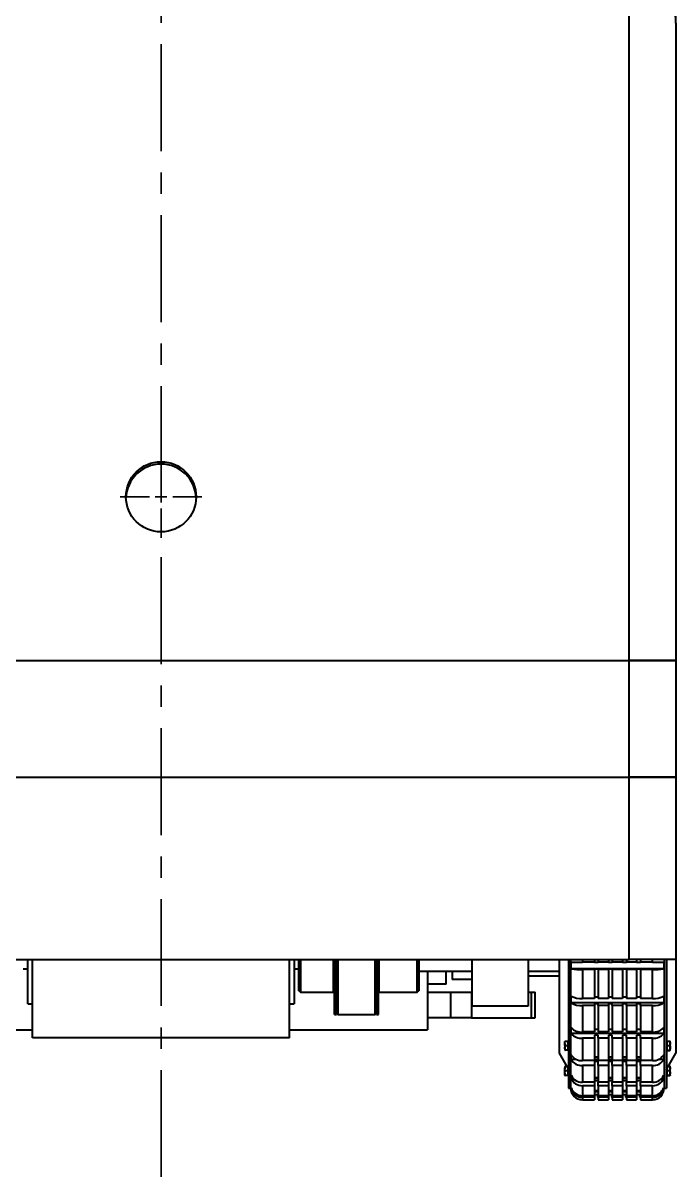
# Model space of a CAD drawing. Header units: millimetres. Extents: x 0 to 4412, y -498 to 1086.
# Drawn here: x 4272.4 to 4412, y 650.3 to 897.1 of the extents above; entities that cross this region are included whole.
import ezdxf

# ---------------------------------------------------------------- set-up
doc = ezdxf.new("R2010")
doc.units = ezdxf.units.MM
doc.header["$LTSCALE"] = 1.8
doc.header["$PDSIZE"] = -1
doc.linetypes.add('CENTERX2', pattern=[20.32, 12.7, -2.54, 2.54, -2.54])
doc.layers.add('10', color=7, linetype='Continuous')
doc.styles.add('SLDTEXTSTYLE3', font='TXT', dxfattribs={"width": 0.7})
doc.dimstyles.new('SLDDIMSTYLE1', dxfattribs={"dimtxt": 3.5, "dimasz": 4.08, "dimexe": 0, "dimexo": 0.0625, "dimgap": 0.875, "dimtad": 2, "dimlfac": 2, "dimrnd": 1e-09, "dimzin": 4, "dimdsep": 46, "dimtxsty": 'SLDTEXTSTYLE3', "dimsah": 1, "dimcen": 0.09, "dimadec": 0, "dimazin": 1, "dimtfac": 1, "dimtofl": 0, "dimtmove": 0, "dimatfit": 3, "dimfxl": 1, "dimfrac": 2, "dimtolj": 1, "dimtzin": 12, "dimarcsym": 0})

# ---------------------------------------------------------------- blocks, each defined once
blk = doc.blocks.new('*D57')
at = {"layer": '10', "color": 0, "lineweight": -2, "transparency": 16777216}
for p, q in [((4191.75, 897.21), (4191.75, 1063.3)), ((4195.83, 1063.3), (4407.87, 1063.3)), ((4411.95, 897.21), (4411.95, 1063.3))]:
    blk.add_line(p, q, dxfattribs=at)
at = {"layer": '10', "color": 0, "transparency": 16777216}
for points in [[(4195.83, 1063.98), (4195.83, 1062.62), (4191.75, 1063.3)], [(4407.87, 1063.98), (4407.87, 1062.62), (4411.95, 1063.3)]]:
    blk.add_solid(points, dxfattribs=at)
at = {"layer": 'Defpoints', "color": 0, "transparency": 16777216}
for p in [(4411.95, 1063.3), (4191.75, 897.15), (4411.95, 897.15)]:
    blk.add_point(p, dxfattribs=at)
at = {"layer": '10', "color": 0, "lineweight": 25, "transparency": 16777216, "insert": (4301.07, 1072.17), "char_height": 3.5, "attachment_point": 2, "style": 'SLDTEXTSTYLE3'}
blk.add_mtext('\\A1;{\\Fgbenor|c134;\\H2.28571x;440}', dxfattribs=at)
blk = doc.blocks.new('SW_CENTERMARKSYMBOL_0')
at = {"layer": '10', "color": 0}
for p, q in [((0, 2.5), (0, 8.75)), ((-2.5, 0), (-8.75, 0)), ((0, 0), (-1.25, 0)), ((0, 0), (0, 1.25)), ((0, 0), (0, -1.25)), ((0, 0), (1.25, 0)), ((2.5, 0), (8.75, 0)), ((0, -2.5), (0, -8.75))]:
    blk.add_line(p, q, dxfattribs=at)
blk = doc.blocks.new('*U96')
at = {"color": 0, "linetype": 'CENTERX2', "transparency": 16777216}
blk.add_line((0, -178.68), (0, 196.73), dxfattribs=at)

msp = doc.modelspace()

# ---------------------------------------------------------------- linework, layer by layer
at = {"color": 7, "linetype": 'Continuous', "lineweight": 30}
for p, q in [((4401.9541, 760.7982), (4401.9541, 907.1482)), ((4411.9541, 897.1482), (4411.9541, 760.7982)), ((4201.7541, 760.7982), (4401.9541, 760.7982)), ((4201.7541, 760.7982), (4401.9541, 760.7982)), ((4411.9541, 760.7982), (4401.9541, 760.7982)), ((4401.9541, 735.7982), (4401.9541, 760.7982)), ((4401.9541, 760.7982), (4411.9541, 760.7982)), ((4411.9541, 760.7982), (4411.9541, 735.7982)), ((4201.7541, 735.7982), (4401.9541, 735.7982)), ((4201.7541, 735.7982), (4401.9541, 735.7982)), ((4401.9541, 696.7982), (4401.9541, 735.7982)), ((4401.9541, 735.7982), (4411.9541, 735.7982)), ((4411.9541, 735.7982), (4401.9541, 735.7982)), ((4411.9541, 735.7982), (4411.9541, 696.7982)), ((4201.7541, 696.7982), (4401.9541, 696.7982)), ((4273.3541, 687.2982), (4273.3541, 696.7982)), ((4274.3541, 680.0482), (4274.3541, 696.7982)), ((4329.3541, 680.0482), (4329.3541, 696.7982)), ((4330.3541, 696.7982), (4330.3541, 687.2982)), ((4331.3541, 690.0982), (4331.3541, 696.7982)), ((4331.6541, 696.7982), (4331.6541, 689.7982)), ((4338.7541, 689.7982), (4338.7541, 696.7982)), ((4338.9541, 685.0482), (4338.9541, 696.7982)), ((4339.3541, 685.0482), (4339.3541, 696.7982)), ((4339.6541, 696.7982), (4339.6541, 685.0482)), ((4347.6541, 685.0482), (4347.6541, 696.7982)), ((4347.9541, 685.0482), (4347.9541, 696.7982)), ((4348.3541, 685.0482), (4348.3541, 696.7982)), ((4348.4541, 696.7982), (4348.4541, 693.2982)), ((4356.6541, 693.2982), (4356.6541, 696.7982)), ((4356.9541, 696.7982), (4356.9541, 693.4482)), ((4368.3541, 686.7982), (4368.3541, 696.7982)), ((4380.3541, 696.7982), (4380.3541, 686.7982)), ((4386.9541, 696.7982), (4386.9541, 676.7982)), ((4388.9541, 696.7982), (4388.9541, 669.2982)), ((4389.4541, 669.2982), (4389.4541, 696.7982)), ((4389.5693, 694.7805), (4389.5693, 696.258)), ((4391.9541, 696.7982), (4391.9541, 696.2245)), ((4394.5541, 696.2245), (4391.9541, 696.2245)), ((4394.5541, 696.7982), (4394.5541, 696.2245)), ((4394.5541, 696.2465), (4395.3541, 696.2465)), ((4395.3541, 696.7982), (4395.3541, 696.2245)), ((4397.5541, 696.2245), (4395.3541, 696.2245)), ((4397.5541, 696.7982), (4397.5541, 696.2245)), ((4397.5541, 696.2465), (4398.3541, 696.2465)), ((4398.3541, 696.7982), (4398.3541, 696.2245)), ((4400.5541, 696.2245), (4398.3541, 696.2245)), ((4400.5541, 696.7982), (4400.5541, 696.2245)), ((4400.5541, 696.2465), (4401.3541, 696.2465)), ((4401.3541, 696.7982), (4401.3541, 696.2245)), ((4403.5541, 696.2245), (4401.3541, 696.2245)), ((4411.9541, 696.7982), (4401.9541, 696.7982)), ((4403.5541, 696.7982), (4403.5541, 696.2245)), ((4403.5541, 696.2465), (4404.3541, 696.2465)), ((4404.3541, 696.7982), (4404.3541, 696.2245)), ((4406.9541, 696.2245), (4404.3541, 696.2245)), ((4406.9541, 696.2245), (4406.9541, 696.7982)), ((4409.339, 696.258), (4409.339, 694.7805)), ((4409.4541, 696.7982), (4409.4541, 669.2982)), ((4409.9541, 696.7982), (4409.9541, 669.2982)), ((4411.9541, 696.7982), (4411.9541, 676.7982)), ((4272.3541, 694.7982), (4273.3541, 694.7982)), ((4330.3541, 694.7982), (4331.3541, 694.7982)), ((4356.9541, 694.2982), (4368.3541, 694.2982)), ((4358.8541, 694.2982), (4358.8541, 681.7982)), ((4362.8515, 691.5482), (4362.8515, 694.2982)), ((4364.1015, 694.2982), (4364.1015, 692.5482)), ((4380.3541, 694.2982), (4386.9541, 694.2982)), ((4409.339, 694.7805), (4389.5693, 694.7805)), ((4391.9541, 694.6555), (4391.9541, 688.4809)), ((4394.5541, 694.6555), (4391.9541, 694.6555)), ((4395.3541, 694.7377), (4394.5541, 694.7377)), ((4394.5541, 694.7377), (4394.5541, 694.6555)), ((4394.5541, 694.6555), (4394.5541, 688.4809)), ((4395.3541, 694.6555), (4395.3541, 694.7377)), ((4395.3541, 694.6555), (4395.3541, 688.4809)), ((4397.5541, 694.6555), (4395.3541, 694.6555)), ((4398.3541, 694.7377), (4397.5541, 694.7377)), ((4397.5541, 694.7377), (4397.5541, 694.6555)), ((4397.5541, 694.6555), (4397.5541, 688.4809)), ((4398.3541, 694.6555), (4398.3541, 694.7377)), ((4398.3541, 694.6555), (4398.3541, 688.4809)), ((4400.5541, 694.6555), (4398.3541, 694.6555)), ((4401.3541, 694.7377), (4400.5541, 694.7377)), ((4400.5541, 694.7377), (4400.5541, 694.6555)), ((4400.5541, 694.6555), (4400.5541, 688.4809)), ((4401.3541, 694.6555), (4401.3541, 694.7377)), ((4401.3541, 694.6555), (4401.3541, 688.4809)), ((4403.5541, 694.6555), (4401.3541, 694.6555)), ((4404.3541, 694.7377), (4403.5541, 694.7377)), ((4403.5541, 694.7377), (4403.5541, 694.6555)), ((4403.5541, 694.6555), (4403.5541, 688.4809)), ((4404.3541, 694.6555), (4404.3541, 694.7377)), ((4406.9541, 694.6555), (4404.3541, 694.6555)), ((4404.3541, 694.6555), (4404.3541, 688.4809)), ((4406.9541, 688.4809), (4406.9541, 694.6555)), ((4348.4541, 693.2982), (4348.4541, 689.7982)), ((4356.6541, 689.7982), (4356.6541, 693.2982)), ((4356.9541, 693.4482), (4356.9541, 690.0982)), ((4362.8515, 691.5482), (4358.8515, 691.5482)), ((4368.3541, 692.5482), (4364.1015, 692.5482)), ((4380.3541, 693.2982), (4386.9541, 693.2982)), ((4331.3541, 690.0982), (4331.6541, 689.7982)), ((4331.6541, 689.7982), (4338.7541, 689.7982)), ((4348.4541, 689.7982), (4356.6541, 689.7982)), ((4356.6541, 689.7982), (4356.9541, 690.0982)), ((4358.8541, 689.7982), (4363.8541, 689.7982)), ((4363.8541, 684.2982), (4363.8541, 689.7982)), ((4363.8541, 689.7982), (4368.2659, 689.7982)), ((4368.2659, 689.7982), (4368.2659, 684.2982)), ((4368.2659, 689.7982), (4368.3541, 689.7982)), ((4380.3541, 689.7982), (4380.9718, 689.7982)), ((4380.9718, 689.7982), (4380.9718, 684.2982)), ((4380.9718, 689.7982), (4381.8541, 689.7982)), ((4381.8541, 684.2982), (4381.8541, 689.7982)), ((4389.5693, 687.5563), (4389.5693, 688.9661)), ((4394.5541, 688.7997), (4395.3541, 688.7997)), ((4397.5541, 688.7997), (4398.3541, 688.7997)), ((4400.5541, 688.7997), (4401.3541, 688.7997)), ((4403.5541, 688.7997), (4404.3541, 688.7997)), ((4409.339, 688.9661), (4409.339, 687.5563)), ((4273.3541, 687.2982), (4274.3541, 687.2982)), ((4329.3541, 687.2982), (4330.3541, 687.2982)), ((4380.3541, 686.7982), (4368.3541, 686.7982)), ((4409.339, 687.5563), (4389.5693, 687.5563)), ((4394.5541, 688.4809), (4391.9541, 688.4809)), ((4391.9541, 686.9838), (4391.9541, 681.3041)), ((4394.5541, 686.9838), (4391.9541, 686.9838)), ((4395.3541, 687.36), (4394.5541, 687.36)), ((4394.5541, 687.36), (4394.5541, 686.9838)), ((4394.5541, 686.9838), (4394.5541, 681.3041)), ((4397.5541, 688.4809), (4395.3541, 688.4809)), ((4395.3541, 686.9838), (4395.3541, 687.36)), ((4395.3541, 686.9838), (4395.3541, 681.3041)), ((4397.5541, 686.9838), (4395.3541, 686.9838)), ((4398.3541, 687.36), (4397.5541, 687.36)), ((4397.5541, 687.36), (4397.5541, 686.9838)), ((4397.5541, 686.9838), (4397.5541, 681.3041)), ((4400.5541, 688.4809), (4398.3541, 688.4809)), ((4398.3541, 686.9838), (4398.3541, 687.36)), ((4398.3541, 686.9838), (4398.3541, 681.3041)), ((4400.5541, 686.9838), (4398.3541, 686.9838)), ((4401.3541, 687.36), (4400.5541, 687.36)), ((4400.5541, 687.36), (4400.5541, 686.9838)), ((4400.5541, 686.9838), (4400.5541, 681.3041)), ((4403.5541, 688.4809), (4401.3541, 688.4809)), ((4401.3541, 686.9838), (4401.3541, 687.36)), ((4403.5541, 686.9838), (4401.3541, 686.9838)), ((4401.3541, 686.9838), (4401.3541, 681.3041)), ((4404.3541, 687.36), (4403.5541, 687.36)), ((4403.5541, 687.36), (4403.5541, 686.9838)), ((4403.5541, 686.9838), (4403.5541, 681.3041)), ((4406.9541, 688.4809), (4404.3541, 688.4809)), ((4404.3541, 686.9838), (4404.3541, 687.36)), ((4404.3541, 686.9838), (4404.3541, 681.3041)), ((4406.9541, 686.9838), (4404.3541, 686.9838)), ((4406.9541, 681.3041), (4406.9541, 686.9838)), ((4338.9541, 685.0482), (4339.3541, 685.0482)), ((4339.3541, 685.3482), (4339.6541, 685.0482)), ((4339.6541, 685.0482), (4347.6541, 685.0482)), ((4347.6541, 685.0482), (4347.9541, 685.3482)), ((4347.9541, 685.0482), (4348.3541, 685.0482)), ((4363.8541, 684.2982), (4358.8541, 684.2982)), ((4368.2659, 684.2982), (4363.8541, 684.2982)), ((4368.2659, 684.2982), (4380.9718, 684.2982)), ((4380.9718, 684.2982), (4381.8541, 684.2982)), ((4244.8541, 681.7982), (4274.3541, 681.7982)), ((4329.3541, 681.7982), (4358.8541, 681.7982)), ((4389.5693, 680.9619), (4389.5693, 682.2079)), ((4394.5541, 681.8981), (4395.3541, 681.8981)), ((4397.5541, 681.8981), (4398.3541, 681.8981)), ((4400.5541, 681.8981), (4401.3541, 681.8981)), ((4403.5541, 681.8981), (4404.3541, 681.8981)), ((4409.339, 682.2079), (4409.339, 680.9619)), ((4329.3541, 680.0482), (4274.3541, 680.0482)), ((4388.2454, 679.2931), (4388.1916, 679.2931)), ((4388.1916, 678.8156), (4388.1916, 679.2931)), ((4388.8291, 679.2931), (4388.2454, 679.2931)), ((4388.8291, 679.2931), (4388.8291, 678.3381)), ((4388.9541, 679.1056), (4388.8291, 679.2306)), ((4409.339, 680.9619), (4389.5693, 680.9619)), ((4394.5541, 681.3041), (4391.9541, 681.3041)), ((4391.9541, 679.9809), (4391.9541, 675.1832)), ((4394.5541, 679.9809), (4391.9541, 679.9809)), ((4395.3541, 680.6255), (4394.5541, 680.6255)), ((4394.5541, 680.6255), (4394.5541, 679.9809)), ((4394.5541, 679.9809), (4394.5541, 675.1832)), ((4397.5541, 681.3041), (4395.3541, 681.3041)), ((4395.3541, 679.9809), (4395.3541, 680.6255)), ((4395.3541, 679.9809), (4395.3541, 675.1832)), ((4397.5541, 679.9809), (4395.3541, 679.9809)), ((4398.3541, 680.6255), (4397.5541, 680.6255)), ((4397.5541, 680.6255), (4397.5541, 679.9809)), ((4397.5541, 679.9809), (4397.5541, 675.1832)), ((4400.5541, 681.3041), (4398.3541, 681.3041)), ((4398.3541, 679.9809), (4398.3541, 680.6255)), ((4400.5541, 679.9809), (4398.3541, 679.9809)), ((4398.3541, 679.9809), (4398.3541, 675.1832)), ((4401.3541, 680.6255), (4400.5541, 680.6255)), ((4400.5541, 680.6255), (4400.5541, 679.9809)), ((4400.5541, 679.9809), (4400.5541, 675.1832)), ((4403.5541, 681.3041), (4401.3541, 681.3041)), ((4401.3541, 679.9809), (4401.3541, 680.6255)), ((4403.5541, 679.9809), (4401.3541, 679.9809)), ((4401.3541, 679.9809), (4401.3541, 675.1832)), ((4404.3541, 680.6255), (4403.5541, 680.6255)), ((4403.5541, 680.6255), (4403.5541, 679.9809)), ((4403.5541, 679.9809), (4403.5541, 675.1832)), ((4406.9541, 681.3041), (4404.3541, 681.3041)), ((4404.3541, 679.9809), (4404.3541, 680.6255)), ((4404.3541, 679.9809), (4404.3541, 675.1832)), ((4406.9541, 679.9809), (4404.3541, 679.9809)), ((4406.9541, 675.1832), (4406.9541, 679.9809)), ((4410.0791, 679.2306), (4409.9541, 679.1056)), ((4410.0791, 679.3366), (4410.6628, 679.3366)), ((4410.0791, 678.432), (4410.0791, 679.3366)), ((4410.6628, 679.3366), (4410.7166, 678.8843)), ((4410.7166, 679.2896), (4410.6628, 679.3366)), ((4410.7166, 678.8843), (4410.6628, 678.432)), ((4410.7166, 678.8843), (4410.7166, 679.2921)), ((4410.7166, 677.9327), (4410.7166, 678.8843)), ((4386.9541, 676.7982), (4388.9541, 673.2982)), ((4388.1916, 678.8156), (4388.1916, 677.8606)), ((4388.1916, 677.8606), (4388.2454, 678.3381)), ((4388.2454, 677.3831), (4388.1916, 677.8606)), ((4388.1916, 677.8606), (4388.1916, 677.3831)), ((4388.1916, 677.3831), (4388.2454, 677.3831)), ((4388.8291, 678.3381), (4388.2454, 678.3381)), ((4388.8291, 677.3831), (4388.2454, 677.3831)), ((4388.8291, 678.3381), (4388.8291, 677.3831)), ((4388.8291, 677.4456), (4388.9541, 677.5706)), ((4389.5693, 675.4467), (4389.5693, 676.4441)), ((4409.339, 676.4441), (4409.339, 675.4467)), ((4409.9541, 677.5706), (4410.0791, 677.4456)), ((4409.9541, 673.2982), (4411.9541, 676.7982)), ((4410.0791, 678.432), (4410.6628, 678.432)), ((4410.0791, 677.4335), (4410.0791, 678.432)), ((4410.0791, 677.4335), (4410.6628, 677.4335)), ((4410.0791, 677.3396), (4410.0791, 677.4335)), ((4410.0791, 677.3396), (4410.6628, 677.3396)), ((4410.6628, 677.4335), (4410.7166, 677.3865)), ((4410.7166, 677.3865), (4410.6628, 677.3396)), ((4410.7166, 677.3865), (4410.7166, 677.9327)), ((4388.1916, 673.4453), (4388.2454, 673.9228)), ((4388.2454, 673.9228), (4388.1916, 673.9228)), ((4388.1916, 673.9228), (4388.1916, 673.4453)), ((4388.5972, 673.9228), (4388.2454, 673.9228)), ((4390.6522, 675.4467), (4389.5693, 675.4467)), ((4394.5541, 675.1832), (4391.9541, 675.1832)), ((4391.9541, 674.1241), (4391.9541, 670.5353)), ((4394.5541, 674.1241), (4391.9541, 674.1241)), ((4394.5541, 676.0118), (4395.3541, 676.0118)), ((4395.3541, 675.4467), (4394.5541, 675.4467)), ((4395.3541, 674.9932), (4394.5541, 674.9932)), ((4394.5541, 674.9932), (4394.5541, 674.1241)), ((4394.5541, 674.1241), (4394.5541, 670.5353)), ((4397.5541, 675.1832), (4395.3541, 675.1832)), ((4395.3541, 674.1241), (4395.3541, 674.9932)), ((4397.5541, 674.1241), (4395.3541, 674.1241)), ((4395.3541, 674.1241), (4395.3541, 670.5353)), ((4397.5541, 676.0118), (4398.3541, 676.0118)), ((4398.3541, 675.4467), (4397.5541, 675.4467)), ((4398.3541, 674.9932), (4397.5541, 674.9932)), ((4397.5541, 674.9932), (4397.5541, 674.1241)), ((4397.5541, 674.1241), (4397.5541, 670.5353)), ((4400.5541, 675.1832), (4398.3541, 675.1832)), ((4398.3541, 674.1241), (4398.3541, 674.9932)), ((4400.5541, 674.1241), (4398.3541, 674.1241)), ((4398.3541, 674.1241), (4398.3541, 670.5353)), ((4400.5541, 676.0118), (4401.3541, 676.0118)), ((4401.3541, 675.4467), (4400.5541, 675.4467)), ((4401.3541, 674.9932), (4400.5541, 674.9932)), ((4400.5541, 674.9932), (4400.5541, 674.1241)), ((4400.5541, 674.1241), (4400.5541, 670.5353)), ((4403.5541, 675.1832), (4401.3541, 675.1832)), ((4401.3541, 674.1241), (4401.3541, 674.9932)), ((4403.5541, 674.1241), (4401.3541, 674.1241)), ((4401.3541, 674.1241), (4401.3541, 670.5353)), ((4403.5541, 676.0118), (4404.3541, 676.0118)), ((4404.3541, 675.4467), (4403.5541, 675.4467)), ((4404.3541, 674.9932), (4403.5541, 674.9932)), ((4403.5541, 674.9932), (4403.5541, 674.1241)), ((4403.5541, 674.1241), (4403.5541, 670.5353)), ((4406.9541, 675.1832), (4404.3541, 675.1832)), ((4404.3541, 674.1241), (4404.3541, 674.9932)), ((4406.9541, 674.1241), (4404.3541, 674.1241)), ((4404.3541, 674.1241), (4404.3541, 670.5353)), ((4406.9541, 670.5353), (4406.9541, 674.1241)), ((4409.339, 675.4467), (4408.256, 675.4467)), ((4410.3359, 673.9663), (4410.6628, 673.9663)), ((4410.6628, 673.9663), (4410.7166, 673.514)), ((4410.7166, 673.9228), (4410.7153, 673.9263)), ((4410.7166, 673.514), (4410.7166, 673.9218)), ((4388.2454, 672.9678), (4388.1916, 673.4453)), ((4388.1916, 672.4903), (4388.1916, 673.4453)), ((4388.1916, 672.4903), (4388.1916, 672.0128)), ((4388.1916, 672.0128), (4388.2454, 672.0128)), ((4388.8291, 672.9678), (4388.2454, 672.9678)), ((4388.8291, 672.0128), (4388.2454, 672.0128)), ((4388.8291, 673.5169), (4388.8291, 672.9678)), ((4388.8291, 672.9678), (4388.8291, 672.0128)), ((4388.8291, 672.0753), (4388.9541, 672.2003)), ((4389.5693, 671.3866), (4389.5693, 672.0673)), ((4394.5541, 671.5421), (4395.3541, 671.5421)), ((4397.5541, 671.5421), (4398.3541, 671.5421)), ((4400.5541, 671.5421), (4401.3541, 671.5421)), ((4403.5541, 671.5421), (4404.3541, 671.5421)), ((4409.339, 672.0673), (4409.339, 671.3866)), ((4409.9541, 672.2003), (4410.0791, 672.0753)), ((4410.0791, 673.0618), (4410.0791, 673.5169)), ((4410.0791, 672.0633), (4410.0791, 673.0618)), ((4410.0791, 673.0618), (4410.6628, 673.0618)), ((4410.0791, 672.0633), (4410.6628, 672.0633)), ((4410.0791, 671.9693), (4410.0791, 672.0633)), ((4410.0791, 671.9693), (4410.6628, 671.9693)), ((4410.7166, 673.514), (4410.6628, 673.0618)), ((4410.6628, 673.0618), (4410.7166, 672.5625)), ((4410.7166, 672.5625), (4410.6628, 672.0633)), ((4410.7153, 672.0093), (4410.7166, 672.0128)), ((4410.7166, 672.5625), (4410.7166, 673.514)), ((4410.7166, 672.0163), (4410.7166, 672.5625)), ((4388.9541, 669.2982), (4389.4541, 669.2982)), ((4389.9751, 671.3866), (4389.5693, 671.3866)), ((4389.5693, 669.0582), (4389.5693, 669.3759)), ((4389.6981, 669.0582), (4389.5693, 669.0582)), ((4394.5541, 670.5353), (4391.9541, 670.5353)), ((4391.9541, 669.8124), (4391.9541, 667.6772)), ((4394.5541, 669.8124), (4391.9541, 669.8124)), ((4395.3541, 671.3866), (4394.5541, 671.3866)), ((4395.3541, 670.8469), (4394.5541, 670.8469)), ((4394.5541, 670.5353), (4394.5541, 669.8124)), ((4394.5541, 669.8124), (4394.5541, 667.6772)), ((4397.5541, 670.5353), (4395.3541, 670.5353)), ((4395.3541, 669.8124), (4395.3541, 670.5353)), ((4397.5541, 669.8124), (4395.3541, 669.8124)), ((4395.3541, 669.8124), (4395.3541, 667.6772)), ((4398.3541, 671.3866), (4397.5541, 671.3866)), ((4398.3541, 670.8469), (4397.5541, 670.8469)), ((4397.5541, 670.5353), (4397.5541, 669.8124)), ((4397.5541, 669.8124), (4397.5541, 667.6772)), ((4400.5541, 670.5353), (4398.3541, 670.5353)), ((4398.3541, 669.8124), (4398.3541, 670.5353)), ((4400.5541, 669.8124), (4398.3541, 669.8124)), ((4398.3541, 669.8124), (4398.3541, 667.6772)), ((4401.3541, 671.3866), (4400.5541, 671.3866)), ((4401.3541, 670.8469), (4400.5541, 670.8469)), ((4400.5541, 670.5353), (4400.5541, 669.8124)), ((4400.5541, 669.8124), (4400.5541, 667.6772)), ((4403.5541, 670.5353), (4401.3541, 670.5353)), ((4401.3541, 669.8124), (4401.3541, 670.5353)), ((4403.5541, 669.8124), (4401.3541, 669.8124)), ((4401.3541, 669.8124), (4401.3541, 667.6772)), ((4404.3541, 671.3866), (4403.5541, 671.3866)), ((4404.3541, 670.8469), (4403.5541, 670.8469)), ((4403.5541, 670.5353), (4403.5541, 669.8124)), ((4403.5541, 669.8124), (4403.5541, 667.6772)), ((4406.9541, 670.5353), (4404.3541, 670.5353)), ((4404.3541, 669.8124), (4404.3541, 670.5353)), ((4406.9541, 669.8124), (4404.3541, 669.8124)), ((4404.3541, 669.8124), (4404.3541, 667.6772)), ((4406.9541, 667.6772), (4406.9541, 669.8124)), ((4409.339, 671.3866), (4408.9331, 671.3866)), ((4409.339, 669.0582), (4409.2101, 669.0582)), ((4409.339, 669.3759), (4409.339, 669.0582)), ((4409.4541, 669.2982), (4409.9541, 669.2982)), ((4394.5541, 667.6772), (4391.9541, 667.6772)), ((4394.5541, 667.3398), (4391.9541, 667.3398)), ((4391.9541, 667.3398), (4391.9541, 666.7982)), ((4391.9541, 666.7982), (4394.5541, 666.7982)), ((4394.5541, 668.7935), (4395.3541, 668.7935)), ((4395.3541, 668.4691), (4394.5541, 668.4691)), ((4394.5541, 667.9482), (4395.3541, 667.9482)), ((4394.5541, 667.6772), (4394.5541, 667.3398)), ((4394.5541, 667.3398), (4394.5541, 666.7982)), ((4395.3541, 667.3829), (4395.2538, 667.3829)), ((4395.2541, 667.3829), (4395.2541, 667.2988)), ((4395.3541, 667.2988), (4395.2541, 667.2988)), ((4395.2541, 667.2982), (4395.2541, 667.2988)), ((4395.2541, 667.2982), (4395.3541, 667.2982)), ((4397.5541, 667.6772), (4395.3541, 667.6772)), ((4395.3541, 667.3398), (4395.3541, 667.6772)), ((4397.5541, 667.3398), (4395.3541, 667.3398)), ((4395.3541, 667.3398), (4395.3541, 666.7982)), ((4395.3541, 666.7982), (4397.5541, 666.7982)), ((4397.5541, 668.7935), (4398.3541, 668.7935)), ((4398.3541, 668.4691), (4397.5541, 668.4691)), ((4397.5541, 667.9482), (4398.3541, 667.9482)), ((4397.5541, 667.6772), (4397.5541, 667.3398)), ((4397.5541, 667.3398), (4397.5541, 666.7982)), ((4398.3541, 667.3829), (4398.2538, 667.3829)), ((4398.2541, 667.3829), (4398.2541, 667.2988)), ((4398.3541, 667.2988), (4398.2541, 667.2988)), ((4398.2541, 667.2982), (4398.2541, 667.2988)), ((4398.2541, 667.2982), (4398.3541, 667.2982)), ((4400.5541, 667.6772), (4398.3541, 667.6772)), ((4398.3541, 667.3398), (4398.3541, 667.6772)), ((4400.5541, 667.3398), (4398.3541, 667.3398)), ((4398.3541, 667.3398), (4398.3541, 666.7982)), ((4398.3541, 666.7982), (4400.5541, 666.7982)), ((4400.5541, 668.7935), (4401.3541, 668.7935)), ((4401.3541, 668.4691), (4400.5541, 668.4691)), ((4400.5541, 667.9482), (4401.3541, 667.9482)), ((4400.5541, 667.6772), (4400.5541, 667.3398)), ((4400.5541, 667.3398), (4400.5541, 666.7982)), ((4401.3541, 667.3829), (4401.2538, 667.3829)), ((4401.2541, 667.3829), (4401.2541, 667.2988)), ((4401.3541, 667.2988), (4401.2541, 667.2988)), ((4401.2541, 667.2982), (4401.2541, 667.2988)), ((4401.2541, 667.2982), (4401.3541, 667.2982)), ((4403.5541, 667.6772), (4401.3541, 667.6772)), ((4401.3541, 667.3398), (4401.3541, 667.6772)), ((4403.5541, 667.3398), (4401.3541, 667.3398)), ((4401.3541, 667.3398), (4401.3541, 666.7982)), ((4401.3541, 666.7982), (4403.5541, 666.7982)), ((4403.5541, 668.7935), (4404.3541, 668.7935)), ((4404.3541, 668.4691), (4403.5541, 668.4691)), ((4403.5541, 667.9482), (4404.3541, 667.9482)), ((4403.5541, 667.6772), (4403.5541, 667.3398)), ((4403.5541, 667.3398), (4403.5541, 666.7982)), ((4404.3541, 667.3829), (4404.2538, 667.3829)), ((4404.2541, 667.3829), (4404.2541, 667.2988)), ((4404.3541, 667.2988), (4404.2541, 667.2988)), ((4404.2541, 667.2982), (4404.2541, 667.2988)), ((4404.2541, 667.2982), (4404.3541, 667.2982)), ((4406.9541, 667.6772), (4404.3541, 667.6772)), ((4404.3541, 667.3398), (4404.3541, 667.6772)), ((4406.9541, 667.3398), (4404.3541, 667.3398)), ((4404.3541, 667.3398), (4404.3541, 666.7982)), ((4404.3541, 666.7982), (4406.9541, 666.7982)), ((4406.9541, 666.7982), (4406.9541, 667.3398))]:
    msp.add_line(p, q, dxfattribs=at)
at = {"color": 7, "linetype": 'Continuous', "lineweight": 30, "flags": 128}
for points in [[(4338.7541, 689.7982), (4338.8712, 689.7866), (4338.9541, 689.7639)], [(4348.3541, 689.7881), (4348.3566, 689.7886), (4348.4541, 689.7982)], [(4395.2538, 667.3829), (4395.2538, 667.446), (4395.2537, 667.5264), (4395.2536, 667.6242), (4395.2535, 667.7393), (4395.2534, 667.8715), (4395.2534, 667.9482)], [(4398.2538, 667.3829), (4398.2538, 667.446), (4398.2537, 667.5264), (4398.2536, 667.6242), (4398.2535, 667.7393), (4398.2534, 667.8715), (4398.2534, 667.9482)], [(4401.2538, 667.3829), (4401.2538, 667.446), (4401.2537, 667.5264), (4401.2536, 667.6242), (4401.2535, 667.7393), (4401.2534, 667.8715), (4401.2534, 667.9482)], [(4404.2538, 667.3829), (4404.2538, 667.446), (4404.2537, 667.5264), (4404.2536, 667.6242), (4404.2535, 667.7393), (4404.2534, 667.8715), (4404.2534, 667.9482)]]:
    msp.add_lwpolyline(points, dxfattribs=at)
at = {"color": 7, "linetype": 'Continuous', "lineweight": 30}
msp.add_circle((4301.8541, 795.7982), 7.5, dxfattribs=at)
for centre, radius, start, end in [((4401.9541, 897.1482), 10, 0, 90), ((4301.8541, 795.2982), 7.5, 1.910213, 178.089787), ((4391.5725, 754.0306), 57.8073, 268.014049, 270.378193), ((4407.3357, 754.0306), 57.8073, 269.621807, 271.985951), ((4391.5743, 710.2242), 15.5733, 262.602537, 271.397312), ((4407.3339, 710.2242), 15.5733, 268.602688, 277.397463), ((4391.6017, 692.8528), 4.386, 242.393362, 274.608027), ((4407.3065, 692.8528), 4.386, 265.391973, 297.606638), ((4391.6133, 690.8174), 3.8487, 237.921112, 275.08097), ((4407.295, 690.8174), 3.8487, 264.91903, 302.078888), ((4391.6742, 684.1639), 2.8734, 222.898321, 275.589863), ((4407.234, 684.1639), 2.8734, 264.410137, 317.101679), ((4391.6923, 682.7339), 2.7654, 219.848893, 275.431444), ((4407.2159, 682.7339), 2.7654, 264.568556, 320.151107), ((4391.7705, 677.7219), 2.5453, 210.133505, 274.135566), ((4407.1377, 677.7219), 2.5453, 265.864434, 329.866495), ((4391.7904, 676.6403), 2.5216, 208.252434, 273.721342), ((4407.1178, 676.6403), 2.5216, 266.278658, 331.747566), ((4391.8649, 673.0187), 2.485, 202.511023, 272.056544), ((4407.0433, 673.0187), 2.485, 267.943456, 337.488977), ((4391.9541, 669.2982), 2.5, 180, 270), ((4391.8813, 672.2957), 2.4843, 201.464332, 271.680414), ((4391.9321, 670.1697), 2.4926, 198.56896, 270.50667), ((4391.9404, 669.835), 2.4952, 198.137057, 270.313661), ((4407.027, 672.2957), 2.4843, 268.319586, 338.535668), ((4406.9761, 670.1697), 2.4926, 269.49333, 341.43104), ((4406.9541, 669.2982), 2.5, 270, 0), ((4406.9678, 669.835), 2.4952, 269.686339, 341.862943)]:
    msp.add_arc(centre, radius, start, end, dxfattribs=at)
for points, knots in [([(4388.1916, 678.8156), (4388.2014, 678.9713), (4388.2115, 679.1314), (4388.2445, 679.2888), (4388.2454, 679.2931)], [0, 0, 0, 0, 0.97300478, 1, 1, 1, 1]), ([(4388.2454, 678.3381), (4388.2373, 678.378), (4388.2054, 678.5357), (4388.1975, 678.6959), (4388.1916, 678.8156)], [0, 0, 0, 0, 0.2530667, 1, 1, 1, 1]), ([(4410.6628, 678.432), (4410.6637, 678.4276), (4410.6967, 678.263), (4410.7068, 678.0956), (4410.7166, 677.9327)], [0, 0, 0, 0, 0.02699522, 1, 1, 1, 1]), ([(4410.7166, 677.9327), (4410.7107, 677.8076), (4410.7028, 677.6401), (4410.6709, 677.4752), (4410.6628, 677.4335)], [0, 0, 0, 0, 0.7469333, 1, 1, 1, 1]), ([(4410.7166, 673.9194), (4410.7068, 673.9347), (4410.6967, 673.9504), (4410.6637, 673.9659), (4410.6628, 673.9663)], [0, 0, 0, 0, 0.97300478, 1, 1, 1, 1]), ([(4388.1916, 672.4903), (4388.2014, 672.6461), (4388.2115, 672.8062), (4388.2445, 672.9636), (4388.2454, 672.9678)], [0, 0, 0, 0, 0.97300478, 1, 1, 1, 1]), ([(4388.2454, 672.0128), (4388.2373, 672.0527), (4388.2054, 672.2105), (4388.1975, 672.3707), (4388.1916, 672.4903)], [0, 0, 0, 0, 0.2530667, 1, 1, 1, 1]), ([(4410.6628, 672.0633), (4410.6637, 672.0628), (4410.6967, 672.0474), (4410.7068, 672.0316), (4410.7166, 672.0163)], [0, 0, 0, 0, 0.02699522, 1, 1, 1, 1]), ([(4410.7166, 672.0163), (4410.7107, 672.0045), (4410.7028, 671.9888), (4410.6709, 671.9733), (4410.6628, 671.9693)], [0, 0, 0, 0, 0.7469333, 1, 1, 1, 1]), ([(4389.4092, 669.2982), (4389.4154, 669.2598), (4389.4351, 669.1385), (4389.4837, 669.025), (4389.5169, 668.9473)], [0, 0, 0, 0, 0.31587613, 1, 1, 1, 1])]:
    msp.add_open_spline(points, degree=3, knots=knots, dxfattribs=at)

# ---------------------------------------------------------------- block references
at = {"linetype": 'CENTERX2'}
msp.add_blockref('*U96', (4301.8541, 828.9732), dxfattribs=at)
at = {"layer": '10', "lineweight": 30}
msp.add_blockref('SW_CENTERMARKSYMBOL_0', (4301.8541, 795.7982), dxfattribs=at)

# ---------------------------------------------------------------- dimensions: what is measured, and where the dimension line sits
at = {"layer": '10', "lineweight": 25}
dim = msp.add_linear_dim(base=(4411.9541, 1063.2982), p1=(4191.7541, 897.1482), p2=(4411.9541, 897.1482), text='{\\Fgbenor|c134;\\H2.28571x;440}', dimstyle='SLDDIMSTYLE1', dxfattribs=at)
dim.commit()
dim.dimension.update_dxf_attribs({"geometry": '*D57', "text_midpoint": (4301.0669, 1063.2982), "dimtype": 160})

doc.saveas('drawing.dxf')
